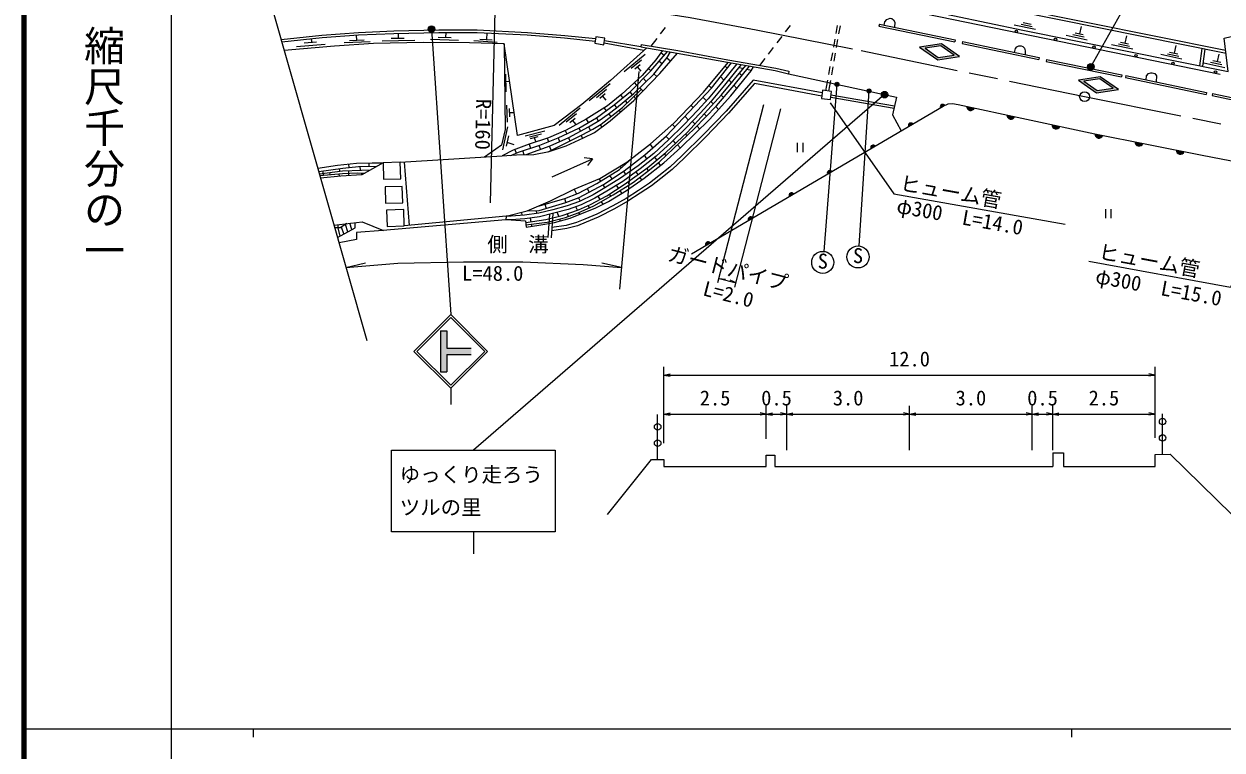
# Model space of a CAD drawing. Units: millimetres, scale not verified, with parts at other scales. Extents: x 40000 to 151057583, y -150373203 to 380000.
# Drawn here: x 40000 to 186374, y 202409 to 291155 of the extents above; entities that cross this region are included whole.
import ezdxf
from ezdxf.enums import TextEntityAlignment as Align

# ---------------------------------------------------------------- set-up
doc = ezdxf.new("R2010")
doc.units = ezdxf.units.MM
doc.header["$LTSCALE"] = 1000
doc.linetypes.add('CHAIN', pattern=[18.5, 12, -1.5, 3.5, -1.5])
for name, color, linetype, lineweight in [('M-BGD', 7, 'Continuous', 25), ('M-BGD-EXST', 7, 'Continuous', 25), ('M-BMK', 2, 'CHAIN', 13), ('M-BMK-OTRS', 5, 'Continuous', 25), ('M-BMK-SRVR', 3, 'Continuous', 25), ('M-STR-HTXT', 7, 'Continuous', 13), ('M-STR-STR1', 1, 'Continuous', 25), ('M-STR-STRC', 7, 'Continuous', 25), ('M-TTL', 2, 'Continuous', 140), ('M-TTL-BAND', 7, 'Continuous', 25)]:
    doc.layers.add(name, color=color, linetype=linetype, lineweight=lineweight)
doc.styles.add('@ＭＳ ゴシック', font='')
doc.styles.add('ＭＳ ゴシック', font='')
doc.styles.get('@ＭＳ ゴシック').set_extended_font_data('@MS Gothic')
doc.styles.get('ＭＳ ゴシック').set_extended_font_data('MS Gothic')

# ---------------------------------------------------------------- blocks, each defined once
blk = doc.blocks.new('C14')
at = {"layer": 'M-BGD'}
blk.add_hatch(color=256, dxfattribs=at).paths.add_polyline_path([(626, 0), (0, 0, 0.84072)])
blk.add_arc((313, 55), 318, 189.89113, 350.10887, dxfattribs=at)
blk = doc.blocks.new('R')
at = {"layer": 'M-STR-STRC'}
h = blk.add_hatch(color=256, dxfattribs=at)
h.paths.add_polyline_path([(2500, 1000), (0, 0), (2500, -1000), (5000, 0)])
h.paths.add_polyline_path([(4327, 0), (2500, 731), (673, 0), (2500, -731)], flags=16)
for points in [[(2500, 1000), (0, 0), (2500, -1000), (5000, 0)], [(2500, 731), (673, 0), (2500, -731), (4327, 0)]]:
    blk.add_lwpolyline(points, close=True, dxfattribs=at)

msp = doc.modelspace()

# ---------------------------------------------------------------- hatches: boundary and pattern name
at = {"layer": 'M-BGD'}
for points in [[(156128, 280890), (155160, 281100, 0.82183)], [(161053, 279824), (160084, 280033, 0.82183)], [(148071, 278624), (148611, 278941, 0.84072)], [(166560, 278631), (165591, 278841, 0.82183)], [(171801, 277514), (170829, 277707, 0.82183)], [(176703, 276545), (175731, 276737, 0.82183)], [(143473, 275926), (144012, 276242, 0.84072)], [(181743, 275547), (180771, 275740, 0.82183)], [(138162, 272809), (138701, 273126, 0.84072)], [(133496, 270071), (134036, 270388, 0.84072)], [(128493, 267136), (129033, 267452, 0.84072)], [(123287, 264080), (123827, 264397, 0.84072)]]:
    msp.add_hatch(color=256, dxfattribs=at).paths.add_polyline_path(points)
at = {"layer": 'M-BGD-EXST'}
for points in [[(139105, 283667, 0.41421), (139445, 283567, 0.41421), (139545, 283907, 1)], [(143012, 282855, 0.41421), (143351, 282755, 0.41421), (143451, 283094, 1)]]:
    msp.add_hatch(color=256, dxfattribs=at).paths.add_polyline_path(points)
at = {"layer": 'M-STR-STRC'}
for points in [[(90123, 290745, 1), (89449, 290316, 0.41421), (90001, 290193, 0.41421)], [(170686, 286136, 1), (170011, 285706, 0.41421), (170564, 285584, 0.41421)], [(145488, 282727, 1), (144813, 282297, 0.41421), (145365, 282174, 0.41421)], [(90900, 253639), (91650, 253639), (91650, 251514), (94650, 251514), (94650, 250764), (91650, 250764), (91650, 248639), (90900, 248639)]]:
    msp.add_hatch(color=256, dxfattribs=at).paths.add_polyline_path(points)

# ---------------------------------------------------------------- linework, layer by layer
at = {"layer": 'M-BGD'}
for p, q in [((145235, 293390), (186134, 285017)), ((162068, 291332), (163048, 291122)), ((85725, 290016), (85734, 289418)), ((91537, 290123), (91520, 289519)), ((96544, 290063), (96495, 289237)), ((117778, 289935), (118393, 290724)), ((133053, 290177), (133662, 290970)), ((139228, 290002), (139403, 290986)), ((139574, 289948), (139749, 290932)), ((144514, 291131), (144463, 290886)), ((144463, 290886), (153718, 288963)), ((144514, 291131), (153769, 289208)), ((160972, 291055), (163568, 290500)), ((161817, 291126), (163179, 290835)), ((168163, 289855), (169525, 289564)), ((168413, 290061), (169394, 289851)), ((169164, 290849), (168970, 289942)), ((73296, 288412), (76794, 288666)), ((74254, 288853), (75726, 288960)), ((75104, 289359), (75137, 288917)), ((79132, 288881), (82287, 289028)), ((79754, 289125), (81545, 289208)), ((80594, 289790), (80623, 289165)), ((83751, 289104), (87744, 289161)), ((84846, 289405), (86467, 289429)), ((89676, 289276), (93080, 289179)), ((90592, 289545), (92188, 289500)), ((94943, 289116), (97831, 288942)), ((95705, 289285), (97195, 289195)), ((115751, 287923), (110870, 288800)), ((115373, 288365), (110914, 289080)), ((116626, 288455), (117349, 289383)), ((132018, 288829), (132627, 289622)), ((138931, 288328), (139106, 289312)), ((139277, 288274), (139452, 289259)), ((153769, 289208), (153718, 288963)), ((154679, 289011), (154628, 288766)), ((154628, 288766), (163983, 286796)), ((154679, 289011), (164034, 287041)), ((167317, 289785), (169913, 289230)), ((172864, 288651), (175460, 288096)), ((173709, 288721), (175071, 288430)), ((173960, 288927), (174940, 288717)), ((174711, 289714), (174517, 288808)), ((180725, 288509), (180531, 287602)), ((113334, 285344), (115891, 287443)), ((117833, 287645), (118210, 287321)), ((118557, 287021), (119001, 286639)), ((129912, 286085), (130557, 286925)), ((130983, 287480), (131592, 288273)), ((138634, 286654), (138809, 287639)), ((138980, 286600), (139155, 287585)), ((164034, 287041), (163983, 286796)), ((178878, 287445), (181474, 286890)), ((179723, 287515), (181085, 287224)), ((179974, 287721), (180954, 287512)), ((183680, 286044), (183961, 288149)), ((184024, 285975), (184305, 288079)), ((185984, 287466), (185790, 286559)), ((114193, 285731), (115437, 286752)), ((114631, 285655), (115290, 286196)), ((115399, 285398), (114960, 285926)), ((116277, 285737), (116601, 285427)), ((117605, 286608), (117977, 286307)), ((125921, 285744), (125657, 286015)), ((127869, 285685), (127322, 285814)), ((128863, 285449), (128304, 285582)), ((138337, 284980), (138512, 285965)), ((138683, 284926), (138858, 285911)), ((164937, 286811), (164888, 286566)), ((164888, 286566), (174085, 284710)), ((164937, 286811), (174135, 284955)), ((184137, 286402), (186733, 285847)), ((184983, 286472), (186344, 286181)), ((185233, 286678), (186214, 286468)), ((98826, 285036), (98857, 282852)), ((99350, 284102), (98839, 284095)), ((114891, 283690), (114594, 284009)), ((115679, 284489), (116025, 284134)), ((116974, 285070), (117324, 284734)), ((125514, 284297), (125102, 284720)), ((126442, 283958), (126102, 284307)), ((127697, 284837), (127386, 285101)), ((137984, 282990), (138215, 284291)), ((138332, 282948), (138561, 284237)), ((174135, 284955), (174085, 284710)), ((174634, 284835), (174583, 284590)), ((174583, 284590), (184417, 282550)), ((174634, 284835), (184468, 282794)), ((109071, 281788), (111629, 283887)), ((109930, 282175), (111175, 283196)), ((110368, 282100), (111027, 282641)), ((114036, 282838), (114326, 282500)), ((115230, 283357), (115628, 282963)), ((123979, 283316), (123679, 283625)), ((127102, 283280), (126734, 283658)), ((184468, 282794), (184417, 282550)), ((185214, 282651), (185162, 282407)), ((185214, 282651), (189263, 281793)), ((99094, 279140), (99011, 281235)), ((111136, 281842), (110698, 282370)), ((112126, 281258), (112411, 280931)), ((112883, 282433), (113155, 282109)), ((113437, 281772), (113676, 281487)), ((114509, 282287), (114732, 282027)), ((121743, 280939), (121478, 281211)), ((123380, 281770), (122945, 282217)), ((124210, 281380), (123911, 281687)), ((124872, 280700), (124520, 281062)), ((125465, 282165), (125190, 282447)), ((138559, 282200), (146306, 280863)), ((138595, 282498), (146375, 281155)), ((185162, 282407), (189211, 281549)), ((99367, 279800), (99328, 280807)), ((99902, 280302), (99349, 280280)), ((105400, 278793), (107957, 280893)), ((106259, 279180), (107503, 280201)), ((106697, 279105), (107356, 279646)), ((109934, 279682), (110169, 279295)), ((110868, 280877), (111131, 280543)), ((111415, 280182), (111690, 279830)), ((112687, 280613), (112887, 280383)), ((121177, 279411), (120734, 279866)), ((123383, 279874), (123098, 280167)), ((99091, 278585), (98471, 275753)), ((106124, 278120), (106306, 277735)), ((107465, 278847), (107026, 279375)), ((107777, 278432), (107986, 278040)), ((108688, 279523), (108932, 279102)), ((108981, 278571), (109215, 278143)), ((110405, 278841), (110612, 278555)), ((119511, 278566), (119217, 278868)), ((121968, 278936), (121655, 279258)), ((122581, 278307), (122230, 278668)), ((99206, 277486), (98927, 276209)), ((99880, 276366), (99027, 276670)), ((101227, 277469), (103637, 278095)), ((101744, 277343), (103231, 277729)), ((101879, 277173), (102814, 277416)), ((102347, 277295), (102541, 276716)), ((103925, 277180), (104085, 276774)), ((105258, 277237), (105422, 276769)), ((106519, 277259), (106671, 276833)), ((108064, 277521), (108229, 277163)), ((118821, 277038), (118435, 277434)), ((119612, 276592), (119316, 276896)), ((121017, 277493), (120806, 277709)), ((99956, 275796), (100136, 275370)), ((101117, 275174), (100953, 275669)), ((101729, 276444), (101884, 275977)), ((102906, 276315), (103089, 275820)), ((104405, 275712), (104211, 276235)), ((116835, 276019), (116525, 276484)), ((118430, 275051), (118246, 275327)), ((120198, 275991), (119828, 276371)), ((134471, 276613), (134471, 275495)), ((135138, 276613), (135138, 275495)), ((79719, 273621), (79676, 274033)), ((81099, 273283), (81092, 273739)), ((82194, 273755), (82187, 274159)), ((85977, 274243), (98410, 275016)), ((87110, 266529), (86480, 274274)), ((104522, 272476), (109442, 274679)), ((109442, 274679), (108436, 274782)), ((109442, 274679), (108849, 273860)), ((112995, 273585), (112858, 273792)), ((116110, 274670), (115811, 275118)), ((117314, 274540), (117089, 274877)), ((117763, 273866), (117530, 274216)), ((76616, 272658), (76539, 273201)), ((77414, 272737), (77382, 272985)), ((78475, 272842), (78505, 272543)), ((78586, 273143), (78537, 273485)), ((79704, 272629), (79678, 273220)), ((81288, 272732), (81292, 272941)), ((111875, 272223), (111593, 272647)), ((113549, 272753), (113286, 273149)), ((115042, 272757), (114814, 273100)), ((115481, 272098), (115260, 272429)), ((116297, 273218), (116093, 273524)), ((107217, 270957), (107499, 270386)), ((108828, 271046), (109050, 270596)), ((110475, 271952), (110285, 272238)), ((111020, 271134), (110773, 271505)), ((112645, 271067), (112391, 271449)), ((113990, 271528), (113784, 271838)), ((106031, 269802), (106186, 269302)), ((107730, 269915), (107937, 269495)), ((110386, 269707), (110137, 270093)), ((110762, 269128), (110563, 269434)), ((111717, 270087), (111539, 270355)), ((113048, 270462), (112834, 270784)), ((100853, 267742), (100823, 268155)), ((102647, 268000), (102623, 268347)), ((103636, 269112), (103788, 268596)), ((104201, 267885), (104018, 265037)), ((104608, 267981), (104417, 265012)), ((105161, 268125), (105309, 267648)), ((106383, 267977), (106489, 267635)), ((107640, 268407), (107422, 268821)), ((107912, 267891), (107799, 268105)), ((108921, 268962), (109069, 268661)), ((172122, 268527), (172122, 267409)), ((172788, 268527), (172788, 267409)), ((79578, 265761), (79266, 266632)), ((80076, 266034), (79803, 266791)), ((98900, 267669), (86463, 266466)), ((98900, 267669), (98884, 267219)), ((101963, 266970), (101891, 267424)), ((102049, 266423), (102006, 266698)), ((105409, 267326), (105490, 267067)), ((79092, 265496), (78779, 266335)), ((117422, 237911), (117422, 243411)), ((179113, 238551), (179113, 243499)), ((165693, 238746), (165693, 237059)), ((165693, 238746), (167013, 238746)), ((167013, 238746), (167013, 237059)), ((130693, 238445), (131738, 238445)), ((130693, 237059), (130693, 238445)), ((131738, 238445), (131738, 237059))]:
    msp.add_line(p, q, dxfattribs=at)
for points in [[(141138, 296287), (145173, 295172), (144935, 293982), (162050, 290394), (187134, 285349), (186626, 289430), (189048, 289973), (189757, 285651), (189485, 284639), (192470, 283848)], [(141217, 296704), (161202, 292746), (186858, 287564)], [(141283, 297048), (161271, 293089), (186807, 287931)], [(145088, 291012), (145189, 291429), (145414, 291701), (145814, 291858), (146028, 291834), (146247, 291654), (146400, 291371), (146370, 290746)], [(71407, 289274), (76388, 289795), (80861, 290109), (85169, 290304), (90680, 290423), (95379, 290423), (101511, 290109), (106067, 289763), (109830, 289366)], [(71490, 288981), (76415, 289496), (80879, 289810), (85179, 290004), (90683, 290123), (95371, 290123), (101492, 289810), (106040, 289464), (109799, 289068)], [(98678, 288721), (94420, 288858), (88831, 288891), (82720, 288775), (77944, 288443), (71797, 287904)], [(116106, 288239), (111643, 284252), (108138, 281305), (104758, 278737), (100305, 277527), (98678, 288721), (98774, 278253), (98332, 276328), (96272, 274883)], [(161034, 287672), (161140, 288146), (161283, 288342), (161556, 288474), (161818, 288474), (162034, 288416), (162224, 288204), (162337, 287873), (162327, 287400)], [(118029, 287909), (117186, 286774), (115511, 284864), (113055, 282573), (111286, 281137), (108688, 279523), (106241, 278171), (104105, 277240), (101729, 276444), (99788, 275735), (98410, 275016), (100189, 275144), (102312, 275214), (104161, 275548), (106238, 276244), (108350, 277218), (109696, 277891), (111633, 279294), (114494, 281779), (117681, 285107), (119829, 287600)], [(99482, 275093), (100437, 275498), (103010, 276349), (105258, 277237), (107777, 278432), (109934, 279682), (112126, 281258), (114122, 282910), (116587, 285410), (118623, 287807)], [(101362, 275182), (104295, 276266), (106549, 277272), (108981, 278571), (110260, 279350), (111365, 280144), (112402, 280923), (114491, 282635), (116935, 285022), (118584, 287055), (119005, 287742)], [(127617, 286179), (125587, 283672), (123945, 281725), (122671, 280308), (120890, 278467), (119074, 276655), (117237, 274996), (115300, 273446), (113148, 271915), (111219, 270728), (109736, 269858), (108064, 269057), (106484, 268477), (104727, 268010), (102994, 267599), (101210, 267317), (99517, 267196), (98884, 267219)], [(98900, 267669), (101488, 268323), (104340, 269541), (107217, 270957), (110361, 272270), (113651, 274275), (116536, 276492), (119388, 279019), (123003, 282809), (126022, 286455)], [(127109, 286267), (125240, 283958), (123606, 282021), (122342, 280615), (120569, 278783), (118764, 276981), (116945, 275339), (115029, 273805), (112900, 272291), (110987, 271113), (109524, 270255), (107888, 269472), (106348, 268906), (104617, 268446), (102907, 268041), (101159, 267764), (99509, 267647), (98900, 267669)], [(99517, 267196), (101286, 267104), (101360, 266311), (102909, 266563), (104806, 266874), (106747, 267422), (109868, 268679), (111424, 269461), (113613, 270811), (115766, 272294), (118165, 274183), (120269, 276054), (123764, 279459), (126352, 282359), (128855, 285434), (129129, 285917)], [(101308, 266868), (103765, 267252), (105749, 267761), (107747, 268444), (109236, 269101), (111194, 270133), (113339, 271513), (116228, 273622), (118400, 275458), (121055, 277942), (125215, 282474), (128194, 286079)], [(101332, 266610), (103912, 266946), (106146, 267514), (107692, 268058), (109637, 268910), (112004, 270249), (114456, 271828), (116071, 273034), (117639, 274304), (121940, 278365), (124593, 281138), (126761, 283689), (128646, 286000)], [(101488, 268323), (102964, 268354), (106221, 269312), (107847, 269962), (110807, 271523), (113348, 273190), (115856, 275154), (118500, 277491), (123980, 283317), (126433, 286384)], [(137515, 282725), (129097, 284300), (125784, 280510), (123017, 277656), (120381, 275051), (118918, 273659), (117563, 272584), (116430, 271702), (115075, 270819), (113574, 269818), (111954, 268906), (109976, 267903), (108533, 267292), (107495, 266868), (106233, 266538), (104499, 266289)], [(133391, 285074), (146618, 282192), (146120, 280067), (147189, 278106)], [(177119, 284319), (177157, 284795), (177394, 285088), (177662, 285173), (177828, 285177), (178153, 285096), (178360, 284820), (178330, 284068)], [(104025, 275524), (108217, 277597), (109508, 278303), (110512, 278905), (113121, 280953), (115420, 283163)], [(137467, 282327), (129248, 283864), (126079, 280239), (123301, 277374), (120660, 274764), (119181, 273356), (117811, 272270), (116662, 271376), (115295, 270485), (113783, 269477), (112143, 268553), (110145, 267540), (108686, 266923), (107622, 266488), (106312, 266145), (104473, 265881)], [(121541, 263056), (152288, 281098), (152920, 281404), (153426, 281432), (154143, 281320), (170829, 277707), (183930, 275115), (192171, 273547), (192533, 273223), (192968, 272576), (193615, 271681), (194157, 270358), (194292, 269999), (195855, 259500), (197772, 246708)], [(75895, 273516), (78294, 273889), (80630, 274133), (82531, 274165), (83878, 274181), (81288, 272732), (78698, 272563), (76237, 272316)], [(76006, 273125), (78939, 273542), (80863, 273736), (83142, 273769)], [(102696, 268841), (106084, 269817), (107755, 270489), (109974, 271641), (112739, 273359), (114595, 275000)], [(76094, 272816), (78911, 273186), (81248, 273289), (82337, 273319)], [(76152, 272612), (78911, 272886), (80760, 272951), (81650, 272934)], [(77877, 266557), (81327, 266976), (83912, 265907)], [(79457, 266749), (78648, 266255), (77964, 266249)], [(78302, 265063), (80473, 266251), (80450, 266870)], [(78612, 265233), (78393, 266219), (78400, 266620)], [(98884, 267219), (83849, 265901), (80609, 265662), (80631, 264793), (78492, 264396)], [(111286, 231208), (116652, 237910), (118193, 237912), (118193, 237059), (130693, 237059)], [(167013, 237059), (178193, 237059), (178193, 238549), (180033, 238553), (187579, 231187)], [(131738, 237059), (133193, 237059), (148193, 237059), (163193, 237059), (165693, 237059)]]:
    msp.add_lwpolyline(points, dxfattribs=at)
for points in [[(109756, 288790), (110843, 288621), (110966, 289412), (109879, 289581)], [(137433, 282049), (138525, 281917), (138645, 282910), (137553, 283042)], [(83937, 272181), (86036, 272243), (85977, 274243), (83878, 274181)], [(84169, 269232), (86268, 269294), (86209, 271293), (84110, 271231)], [(84364, 266404), (86463, 266466), (86404, 268465), (84305, 268403)]]:
    msp.add_lwpolyline(points, close=True, dxfattribs=at)
for centre, radius in [((161250, 290261), 150), ((166029, 289283), 150), ((170735, 288319), 150), ((175870, 287268), 150), ((180376, 286345), 150), ((185579, 285280), 150), ((117422, 241911), 398), ((179113, 242551), 398), ((117422, 239911), 398), ((179113, 240551), 398)]:
    msp.add_circle(centre, radius, dxfattribs=at)
for centre, radius, start, end in [((155665, 281090), 505, 178.95328, 336.61147), ((160589, 280024), 505, 178.95328, 336.61147), ((148369, 278735), 318, 40.29562, 200.51335), ((166096, 278832), 505, 178.95328, 336.61147), ((171334, 277707), 505, 179.9784, 337.63659), ((176236, 276737), 505, 179.9784, 337.63659), ((143770, 276037), 318, 40.29562, 200.51335), ((181276, 275739), 505, 179.9784, 337.63659), ((138459, 272920), 318, 40.29562, 200.51335), ((133794, 270183), 318, 40.29562, 200.51335), ((128791, 267247), 318, 40.29562, 200.51335), ((123584, 264192), 318, 40.29562, 200.51335)]:
    msp.add_arc(centre, radius, start, end, dxfattribs=at)
at = {"layer": 'M-BGD-EXST'}
for centre, radius in [((139325, 283787), 250), ((143231, 282974), 250), ((141900, 262678), 1350), ((137596, 262008), 1350)]:
    msp.add_circle(centre, radius, dxfattribs=at)
at = {"layer": 'M-BMK'}
msp.add_lwpolyline([(70210, 293475), (74405, 293980), (78832, 294296), (84013, 294636), (88756, 294733), (93962, 294685), (97562, 294563), (102648, 294240), (107815, 293782), (111566, 293338), (114862, 292946), (121374, 291946), (129456, 290429), (142277, 287902), (169574, 282275), (188902, 278406)], dxfattribs=at)
at = {"layer": 'M-BMK-OTRS'}
msp.add_lwpolyline([(59028, 332234), (70210, 293475), (81886, 252478)], dxfattribs=at)
at = {"layer": 'M-BMK-SRVR'}
msp.add_circle((169574, 282275), 600, dxfattribs=at)
at = {"layer": 'M-STR-HTXT'}
for p, q in [((170349, 285921), (192300, 325189)), ((97562, 294563), (96956, 269305)), ((89786, 290531), (92151, 255640)), ((115118, 285342), (112765, 258721)), ((145150, 282512), (94905, 239079)), ((139325, 283787), (137703, 263354)), ((143231, 282974), (141989, 264025)), ((124790, 259536), (130378, 281313)), ((126865, 259003), (132454, 280781)), ((79343, 261408), (81740, 261938)), ((113003, 261408), (110602, 261920)), ((124925, 260062), (127000, 259530)), ((124925, 260062), (125699, 259976)), ((127000, 259530), (126280, 259827)), ((118193, 239912), (118193, 249246)), ((178193, 240549), (178193, 249246)), ((118193, 248246), (118943, 248377)), ((118193, 248246), (178193, 248246)), ((118193, 248246), (118943, 248114)), ((178193, 248246), (177443, 248377)), ((178193, 248246), (177443, 248114)), ((130693, 240445), (130693, 244479)), ((133193, 239059), (133193, 244479)), ((148193, 239059), (148193, 244479)), ((163193, 239059), (163193, 244479)), ((165693, 239059), (165693, 244479)), ((118193, 243479), (118943, 243611)), ((118193, 243479), (130693, 243479)), ((118193, 243479), (118943, 243348)), ((130693, 243479), (129943, 243611)), ((130693, 243479), (129943, 243348)), ((130693, 243479), (131443, 243611)), ((130693, 243479), (133193, 243479)), ((130693, 243479), (131443, 243348)), ((133193, 243479), (132443, 243611)), ((133193, 243479), (132443, 243348)), ((133193, 243479), (133943, 243611)), ((133193, 243479), (148193, 243479)), ((133193, 243479), (133943, 243348)), ((148193, 243479), (147443, 243611)), ((148193, 243479), (147443, 243348)), ((148193, 243479), (148943, 243611)), ((148193, 243479), (163193, 243479)), ((148193, 243479), (148943, 243348)), ((163193, 243479), (162443, 243611)), ((163193, 243479), (162443, 243348)), ((163193, 243479), (163943, 243611)), ((163193, 243479), (165693, 243479)), ((163193, 243479), (163943, 243348)), ((165693, 243479), (164943, 243611)), ((165693, 243479), (164943, 243348)), ((165693, 243479), (166443, 243611)), ((165693, 243479), (178193, 243479)), ((165693, 243479), (166443, 243348)), ((178193, 243479), (177443, 243611)), ((178193, 243479), (177443, 243348))]:
    msp.add_line(p, q, dxfattribs=at)
for points in [[(138495, 281529), (146284, 270399), (167207, 266668)], [(192751, 272900), (187415, 258926), (170095, 262108)], [(79343, 261408), (85672, 261903), (93712, 262067), (100952, 262067), (108315, 261740), (113003, 261408)]]:
    msp.add_lwpolyline(points, dxfattribs=at)
at = {"layer": 'M-STR-STR1'}
for p, q in [((115424, 288661), (115373, 288365)), ((133460, 285366), (133391, 285074))]:
    msp.add_line(p, q, dxfattribs=at)
for points in [[(115373, 288365), (119824, 287601), (125951, 286468), (131788, 285456), (133391, 285074)], [(115424, 288661), (119876, 287897), (126004, 286763), (131848, 285750), (133460, 285366)]]:
    msp.add_lwpolyline(points, dxfattribs=at)
at = {"layer": 'M-STR-STRC'}
for p, q in [((87651, 251140), (92151, 255640)), ((88004, 251140), (92151, 255286)), ((96651, 251140), (92151, 255640)), ((96298, 251140), (92151, 255286)), ((90900, 253639), (90900, 248639)), ((90900, 253639), (91650, 253639)), ((91650, 253639), (91650, 251514)), ((87651, 251140), (92151, 246639)), ((88004, 251140), (92151, 246993)), ((91650, 251514), (94650, 251514)), ((91650, 250764), (94650, 250764)), ((91650, 250764), (91650, 248639)), ((92151, 246993), (96298, 251140)), ((92151, 246640), (96651, 251140)), ((90900, 248639), (91650, 248639)), ((92151, 246639), (92151, 244639)), ((84905, 239079), (104905, 239079)), ((84905, 229079), (84905, 239079)), ((104905, 239079), (104905, 229079)), ((104905, 229079), (84905, 229079)), ((94905, 229079), (94905, 226389))]:
    msp.add_line(p, q, dxfattribs=at)
for centre in [(89786, 290531), (170349, 285921), (145150, 282512)]:
    msp.add_circle(centre, 400, dxfattribs=at)
at = {"layer": 'M-TTL'}
msp.add_line((40000, 380000), (40000, 20000), dxfattribs=at)
at = {"layer": 'M-TTL-BAND'}
for p, q in [((58000, 370000), (58000, 20000)), ((40000, 205000), (579000, 205000)), ((68000, 205000), (68000, 204000)), ((168000, 205000), (168000, 204000))]:
    msp.add_line(p, q, dxfattribs=at)

# ---------------------------------------------------------------- block references
for name, p, rotation in [('R', (149428, 288329), 346.87726), ('R', (168842, 284296), 346.87726), ('C14', (152523, 281212), 208.35468)]:
    msp.add_blockref(name, p, dxfattribs=dict(rotation=rotation))

# ---------------------------------------------------------------- texts
at = {"layer": 'M-BGD-EXST', "style": 'ＭＳ ゴシック'}
for p in [(141245, 261385), (136941, 260715)]:
    msp.add_text('S', height=1833, rotation=358.508, dxfattribs=at).set_placement(p, align=Align.BOTTOM_LEFT)
at = {"layer": 'M-STR-HTXT', "style": 'ＭＳ ゴシック'}
for s, rotation, p in [('R=160', 268.627, (94715, 282033)), ('ヒューム管', 349.89, (146823, 270303)), ('φ300  L=14.0', 349.89, (146408, 267538)), ('側  溝', 359.997, (96612, 262753)), ('ガードパイプ', 345.607, (118384, 261741)), ('ヒューム管', 349.593, (171079, 261927)), ('L=48.0', 359.997, (93531, 259215)), ('φ300  L=15.0', 349.593, (170691, 258946)), ('L=2.0', 345.607, (122694, 257474))]:
    msp.add_text(s, height=1833, rotation=rotation, dxfattribs=at).set_placement(p, align=Align.BOTTOM_LEFT)
for s, p in [('12.0', (148193, 248746)), ('2.5', (124443, 243979)), ('0.5', (131943, 243979)), ('3.0', (140693, 243979)), ('3.0', (155693, 243979)), ('0.5', (164443, 243979)), ('2.5', (171943, 243979))]:
    msp.add_text(s, height=1833, dxfattribs=at).set_placement(p, align=Align.BOTTOM_CENTER)
at = {"layer": 'M-STR-STRC', "style": 'ＭＳ ゴシック'}
for s, p in [('ゆっくり走ろう', (85905, 236079)), ('ツルの里', (85905, 232079))]:
    msp.add_text(s, height=1833, dxfattribs=at).set_placement(p, align=Align.MIDDLE_LEFT)
at = {"layer": 'M-TTL-BAND', "style": '@ＭＳ ゴシック'}
msp.add_text('縮尺千分の一', height=3666, rotation=270, dxfattribs=at).set_placement((49777, 261030), align=Align.MIDDLE_RIGHT)

doc.saveas('drawing.dxf')
